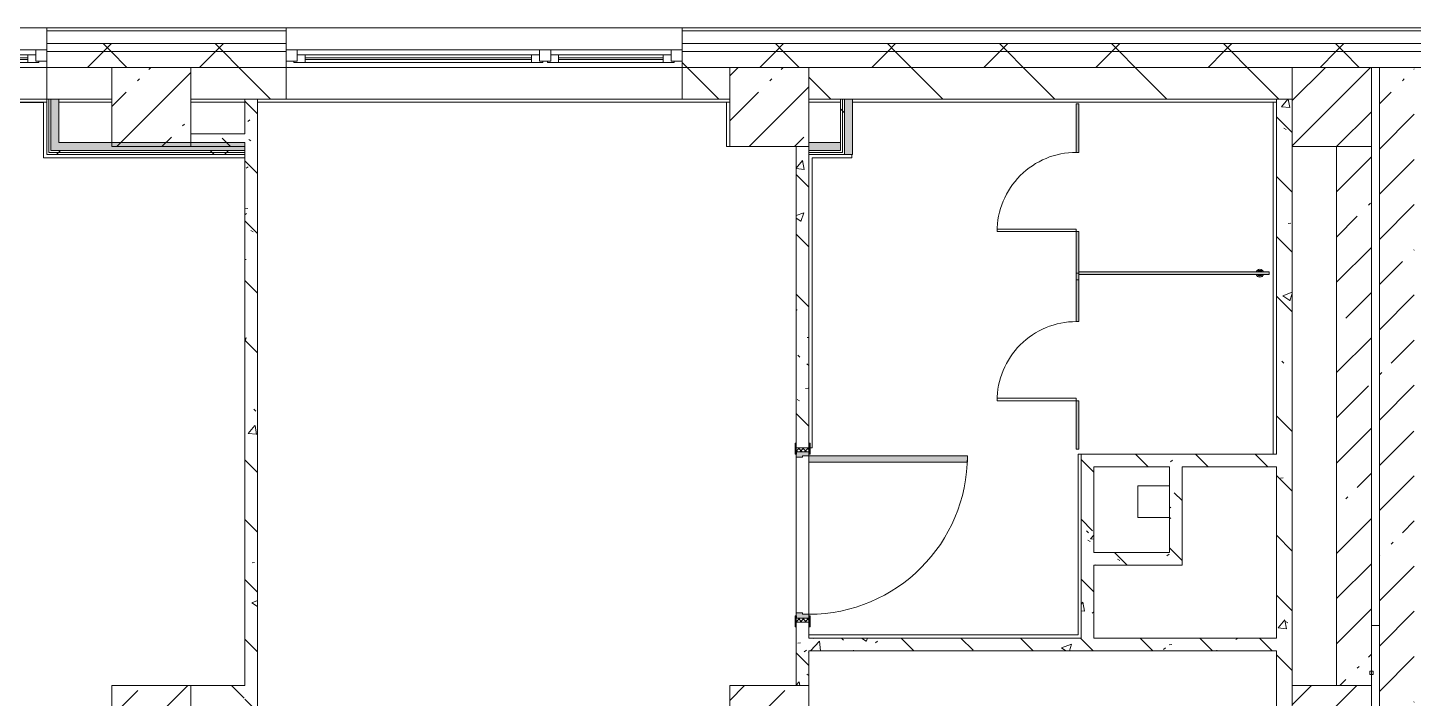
# Model space of a CAD drawing. Header units: millimetres. Extents: x -3917 to 185442, y -8553 to 29000.
# Drawn here: x 134651 to 143396, y 23120 to 27350 of the extents above; entities that cross this region are included whole.
import ezdxf

# ---------------------------------------------------------------- set-up
doc = ezdxf.new("R2010")
doc.units = ezdxf.units.MM
for name, color, linetype, lineweight in [('A-DOOR', 7, 'Continuous', 5), ('A-GENM', 7, 'Continuous', 5), ('A-GLAZ-2', 7, 'Continuous', 5), ('A-WALL', 7, 'Continuous', 9), ('A-WALL-4', 7, 'Continuous', 5), ('I-WALL-4', 7, 'Continuous', 5), ('S-COLS-4', 7, 'Continuous', 5)]:
    doc.layers.add(name, color=color, linetype=linetype, lineweight=lineweight)
for name, color, linetype, lineweight, true_color in [('A-DOOR-1', 7, 'Continuous', 5, 0xaaaaaa), ('A-DOOR-2', 7, 'Continuous', 5, 0xe2e2e2), ('A-DOOR-FRAM-1', 7, 'Continuous', 5, 0xe2e2e2), ('A-DOOR-FRAM-2', 7, 'Continuous', 5, 0xaaaaaa), ('A-FLOR-2', 7, 'Continuous', 5, 0xaaaaaa), ('A-GENM-1', 7, 'Continuous', 5, 0xe2ddcd), ('I-WALL-2', 7, 'Continuous', 5, 0xe7e7e7), ('I-WALL-3', 7, 'Continuous', 9, 0xe7e7e7), ('I-WALL-6', 7, 'Continuous', 5, 0x787878)]:
    doc.layers.add(name, color=color, linetype=linetype, lineweight=lineweight, true_color=true_color)
pattern_1 = [(45, (58431.5, 0), (-285.1231, 285.1231), []), (45, (58716.64, 0), (-285.1231, 285.1231), [504.031, -100.806, 16.764, -84.042])]
pattern_2 = [(135, (58431.5, 0), (-377.1708, -377.1708), [533.4, -88.9, 17.78, -88.9]), (135, (58431.5, 376.94), (-377.1708, -377.1708), []), (50, (58431.5, 0), (637.6445, -55.7866), [66.675, -733.425]), (355, (58431.5, 0), (-123.3494, 668.699), [53.34, -586.74]), (100.451, (58484.65, -4.65), (514.299, 612.908), [56.665, -623.315]), (46.184, (58431.5, 177.8), (948.7764, -147.15), [100.012, -1100.137]), (96.636, (58510.6, 165.5), (830.909, 865.997), [84.998, -934.973]), (351.184, (58431.5, 177.8), (830.918, 865.988), [80.01, -880.11]), (21, (58520.4, 133.35), (530.6506, -357.9283), [66.675, -733.425]), (326, (58520.4, 133.35), (216.308, 644.6585), [53.34, -586.74]), (71.451, (58564.64, 103.5), (746.9596, 286.7243), [56.665, -623.315]), (37.5, (58431.52, 0), (10.81053, 295.9426), [16.764, -562.864, 16.764, -578.866, -588.962]), (37.5, (58431.52, 0), (10.81053, 295.9426), [-1175.258, 16.764, -572.198]), (7.5, (58431.52, 0), (233.8692, 350.6318), [16.764, -322.834, 16.764, -549.529, -224.472]), (7.5, (58431.52, 0), (233.8692, 350.6318), [-905.891, 16.764, -207.708]), (327.5, (58233.27, 0), (474.5678, -20.0513), [16.764, -205.486, 16.764, -676.656, -920.115]), (327.5, (58233.27, 0), (474.5678, -20.0513), [-915.67, 16.764, -903.351]), (317.5, (58144.37, 0), (518.4522, 88.9934), [16.764, -272.161, 16.764, -443.738, -653.415]), (317.5, (58144.37, 0), (518.4522, 88.9934), [-749.427, 16.764, -636.651])]
pattern_3 = [(45, (58431.5, 0), (-353.5534, 353.5534), []), (135, (58431.5, 0), (-353.5534, -353.5534), [])]
pattern_4 = [(45, (58431.5, 0), (-530.33, 530.33), []), (135, (58431.5, 0), (-530.33, -530.33), [])]

# ---------------------------------------------------------------- blocks, each defined once
blk = doc.blocks.new('BSC_Колонна _Прямоугольная - 500х500-23287078-2_10_1_птичка')
at = {"layer": 'S-COLS-4'}
h = blk.add_hatch(dxfattribs=at)
h.set_pattern_fill('FP_124', color=256, style=0, pattern_type=2)
h.set_pattern_definition([(45, (-84450, -22950), (-285.1231, 285.1231), []), (45, (-84164.88, -22950), (-285.1231, 285.1231), [504.031, -100.806, 16.764, -84.042])])
h.paths.add_polyline_path([(-250, -250), (250, -250), (250, 250), (-250, 250), (-250, -160)])
for p, q in [((250, 250), (-250, 250)), ((-250, 250), (-250, -250)), ((250, -250), (250, 250)), ((-250, -250), (250, -250))]:
    blk.add_line(p, q, dxfattribs=at)
blk = doc.blocks.new('BSC_Колонна _Прямоугольная - 500х500-V129-2_10_1_птичка')
at = {"layer": 'S-COLS-4'}
h = blk.add_hatch(dxfattribs=at)
h.set_pattern_fill('FP_149', color=256, style=0, pattern_type=2)
h.set_pattern_definition([(45, (-77000, -22950), (-285.1231, 285.1231), []), (45, (-76714.88, -22950), (-285.1231, 285.1231), [504.031, -100.806, 16.764, -84.042])])
h.paths.add_polyline_path([(-250, -250), (250, -250), (250, 250), (-250, 250), (-250, -160)])
for p, q in [((250, 250), (-250, 250)), ((-250, 250), (-250, -250)), ((250, -250), (250, 250)), ((-250, -250), (250, -250))]:
    blk.add_line(p, q, dxfattribs=at)
blk = doc.blocks.new('110_Дверь_СКБ_1Ст_Внутренняя1 - Д-4 1100x2100h_су мгн-32391219-2_10_1_птичка')
at = {"layer": 'A-DOOR-1'}
h = blk.add_hatch(dxfattribs=at)
h.set_pattern_fill('FP_155', color=256, style=0, pattern_type=2)
h.set_pattern_definition([(135, (1751.41, 104.685), (-14.14214, -14.14214), []), (225, (1751.41, 104.685), (14.14214, -14.14214), [])])
h.paths.add_polyline_path([(562.5, 40), (537.5, 40), (537.5, -40), (562.5, -40)])
at = {"layer": 'A-DOOR-2'}
h = blk.add_hatch(color=256, dxfattribs=at)
h.paths.add_polyline_path([(537.5, 40), (512.5, 40), (512.5, 0), (502.5, 0), (502.5, -40), (537.5, -40)])
h.paths.add_polyline_path([(-477.5, 0), (-487.5, 0), (-487.5, 40), (-512.5, 40), (-512.5, -40), (-477.5, -40)])
at = {"layer": 'A-DOOR-FRAM-1'}
for points in [[(-447.5, 40), (-447.5, 1040), (-487.5, 1040), (-487.5, 40)], [(-497.5, 40), (-497.5, 48), (-567.5, 48), (-567.5, 40)], [(592.5, 48), (522.5, 48), (522.5, 40), (592.5, 40)], [(-497.5, -40), (-567.5, -40), (-567.5, -48), (-497.5, -48)], [(592.5, -48), (592.5, -40), (522.5, -40), (522.5, -48)]]:
    blk.add_hatch(color=256, dxfattribs=at).paths.add_polyline_path(points)
at = {"layer": 'A-DOOR-FRAM-2'}
h = blk.add_hatch(dxfattribs=at)
h.set_pattern_fill('FP_156', color=256, style=0, pattern_type=2)
h.set_pattern_definition([(45, (-371.384, 104.685), (-14.1421, 14.1421), []), (135, (-371.384, 104.685), (-14.1421, -14.1421), [])])
h.paths.add_polyline_path([(-512.5, 40), (-537.5, 40), (-537.5, -40), (-512.5, -40)])
at = {"layer": 'A-DOOR-1'}
for p, q in [((-487.5, 1040), (-487.5, 40)), ((-447.5, 1040), (-487.5, 1040)), ((-447.5, 40), (-447.5, 1040)), ((-487.5, 40), (-447.5, 40))]:
    blk.add_line(p, q, dxfattribs=at)
blk.add_arc((-487.5, 40), 1000, 360, 90, dxfattribs=at)
at = {"layer": 'A-DOOR-FRAM-2'}
for p, q in [((-497.5, 48), (-567.5, 48)), ((-567.5, 48), (-567.5, 40)), ((-567.5, 40), (-497.5, 40)), ((-512.5, 40), (-537.5, 40)), ((-537.5, 40), (-537.5, -40)), ((-487.5, 40), (-512.5, 40)), ((-512.5, 40), (-512.5, -40)), ((-512.5, -40), (-512.5, 40)), ((-497.5, 40), (-512.5, 40)), ((-512.5, 40), (-512.5, 39)), ((-512.5, 39), (-497.5, 39)), ((-497.5, 40), (-497.5, 48)), ((-497.5, 39), (-497.5, 40)), ((-487.5, 0), (-487.5, 40)), ((-477.5, 0), (-487.5, 0)), ((-477.5, -40), (-477.5, 0)), ((512.5, 0), (502.5, 0)), ((502.5, 0), (502.5, -40)), ((512.5, 40), (512.5, 0)), ((537.5, 40), (512.5, 40)), ((592.5, 48), (522.5, 48)), ((522.5, 48), (522.5, 40)), ((537.5, 40), (522.5, 40)), ((522.5, 40), (522.5, 39)), ((522.5, 40), (592.5, 40)), ((522.5, 39), (537.5, 39)), ((537.5, -40), (537.5, 40)), ((562.5, 40), (537.5, 40)), ((537.5, 40), (537.5, -40)), ((537.5, 39), (537.5, 40)), ((562.5, -40), (562.5, 40)), ((592.5, 40), (592.5, 48)), ((-497.5, -40), (-567.5, -40)), ((-567.5, -40), (-567.5, -48)), ((-567.5, -48), (-497.5, -48)), ((-537.5, -40), (-512.5, -40)), ((-497.5, -39), (-512.5, -39)), ((-512.5, -39), (-512.5, -40)), ((-512.5, -40), (-477.5, -40)), ((-512.5, -40), (-497.5, -40)), ((-497.5, -40), (-497.5, -39)), ((-497.5, -48), (-497.5, -40)), ((502.5, -40), (537.5, -40)), ((537.5, -39), (522.5, -39)), ((522.5, -39), (522.5, -40)), ((522.5, -40), (537.5, -40)), ((592.5, -40), (522.5, -40)), ((522.5, -40), (522.5, -48)), ((522.5, -48), (592.5, -48)), ((537.5, -40), (537.5, -39)), ((537.5, -40), (562.5, -40)), ((592.5, -48), (592.5, -40))]:
    blk.add_line(p, q, dxfattribs=at)
blk = doc.blocks.new('120_Окно_СКБ_2Ст - 120_Окно_СКБ_2Ст 2500х2500 _мал створка справа_-23206729-2_10_1_птичка')
at = {"layer": 'A-GLAZ-2'}
for p, q in [((-1250, -75), (-1250, -5)), ((-1250, -5), (-1180, -5)), ((1250, -5), (-1250, -5)), ((-1180, -75), (-1250, -75)), ((-1250, -75), (-1200, -75)), ((-1180, -75), (-1200, -75)), ((-1200, -75), (-1200, -85)), ((-1200, -85), (370, -85)), ((370, -85), (-1200, -85)), ((-1180, -5), (-1180, -75)), ((350, -35), (-1180, -35)), ((-1180, -35), (-1180, -75)), ((-1130, -85), (-1130, -35)), ((-1130, -55), (300, -55)), ((300, -65), (-1130, -65)), ((300, -85), (300, -35)), ((350, -75), (350, -5)), ((350, -5), (420, -5)), ((350, -75), (350, -35)), ((420, -75), (350, -75)), ((370, -75), (350, -75)), ((370, -75), (400, -75)), ((370, -85), (370, -75)), ((420, -75), (400, -75)), ((400, -75), (400, -85)), ((400, -85), (1200, -85)), ((1200, -85), (400, -85)), ((420, -5), (420, -75)), ((1180, -35), (420, -35)), ((420, -35), (420, -75)), ((470, -85), (470, -35)), ((470, -55), (1130, -55)), ((1130, -65), (470, -65)), ((1130, -85), (1130, -35)), ((1180, -75), (1180, -5)), ((1180, -5), (1250, -5)), ((1180, -75), (1180, -35)), ((1250, -75), (1180, -75)), ((1200, -75), (1180, -75)), ((1200, -75), (1250, -75)), ((1200, -85), (1200, -75)), ((1250, -5), (1250, -75))]:
    blk.add_line(p, q, dxfattribs=at)
blk = doc.blocks.new('120_Окно_СКБ_2Ст - 120_Окно_СКБ_2Ст 2100х2400 _мал створка справа_-19092174-2_10_1_птичка')
at = {"layer": 'A-GLAZ-2'}
for p, q in [((-1050, -75), (-1050, -5)), ((-1050, -5), (-980, -5)), ((1050, -5), (-1050, -5)), ((-980, -75), (-1050, -75)), ((-1050, -75), (-1000, -75)), ((-980, -75), (-1000, -75)), ((-1000, -75), (-1000, -85)), ((-1000, -85), (170, -85)), ((170, -85), (-1000, -85)), ((-980, -5), (-980, -75)), ((150, -35), (-980, -35)), ((-980, -35), (-980, -75)), ((-930, -85), (-930, -35)), ((-930, -55), (100, -55)), ((100, -65), (-930, -65)), ((100, -85), (100, -35)), ((150, -75), (150, -5)), ((150, -5), (220, -5)), ((150, -75), (150, -35)), ((220, -75), (150, -75)), ((170, -75), (150, -75)), ((170, -75), (200, -75)), ((170, -85), (170, -75)), ((220, -75), (200, -75)), ((200, -75), (200, -85)), ((200, -85), (1000, -85)), ((1000, -85), (200, -85)), ((220, -5), (220, -75)), ((980, -35), (220, -35)), ((220, -35), (220, -75)), ((270, -85), (270, -35)), ((270, -55), (930, -55)), ((930, -65), (270, -65)), ((930, -85), (930, -35)), ((980, -75), (980, -5)), ((980, -5), (1050, -5)), ((980, -75), (980, -35)), ((1050, -75), (980, -75)), ((1000, -75), (980, -75)), ((1000, -75), (1050, -75)), ((1000, -85), (1000, -75)), ((1050, -5), (1050, -75))]:
    blk.add_line(p, q, dxfattribs=at)
blk = doc.blocks.new('BSC_Колонна _Прямоугольная - 500х500-V184-2_10_1_птичка')
at = {"layer": 'S-COLS-4'}
h = blk.add_hatch(dxfattribs=at)
h.set_pattern_fill('FP_197', color=256, style=0, pattern_type=2)
h.set_pattern_definition([(45, (-80900, -22950), (-285.1231, 285.1231), []), (45, (-80614.88, -22950), (-285.1231, 285.1231), [504.031, -100.806, 16.764, -84.042])])
h.paths.add_polyline_path([(-250, -250), (250, -250), (250, 250), (-250, 250), (-250, -160)])
for p, q in [((250, 250), (-250, 250)), ((-250, 250), (-250, -250)), ((250, -250), (250, 250)), ((-250, -250), (250, -250))]:
    blk.add_line(p, q, dxfattribs=at)
blk = doc.blocks.new('131_Сантехническая перегородка_Дверь - СД-1-V223-2_10_1_птичка')
at = {"layer": 'A-GENM-1'}
for points in [[(0, -8), (305.2, -8), (305.2, 8), (0, 8)], [(805.2, -8), (1110.4, -8), (1110.4, 8), (805.2, 8)]]:
    blk.add_hatch(color=256, dxfattribs=at).paths.add_polyline_path(points)
at = {"layer": 'A-DOOR'}
for p, q in [((321.2, 508), (305.2, 508)), ((305.2, 8), (305.2, 508)), ((321.2, 8), (321.2, 508)), ((321.2, 8), (305.2, 8))]:
    blk.add_line(p, q, dxfattribs=at)
blk.add_arc((305.2, 8), 500, 360, 90, dxfattribs=at)
at = {"layer": 'A-GENM'}
for p, q in [((305.2, 8), (0, 8)), ((0, 8), (0, -8)), ((305.2, -8), (305.2, 8)), ((1110.4, 8), (805.2, 8)), ((805.2, 8), (805.2, -8)), ((1110.4, -8), (1110.4, 8)), ((0, -8), (305.2, -8)), ((805.2, -8), (1110.4, -8))]:
    blk.add_line(p, q, dxfattribs=at)
blk = doc.blocks.new('131_Сантехническая перегородка 8 - СП-1-30911291-2_10_1_птичка')
at = {"layer": 'A-GENM-1'}
blk.add_hatch(color=256, dxfattribs=at).paths.add_polyline_path([(0, 8), (0, -8), (1200, -8), (1200, 8)])
at = {"layer": 'A-GENM'}
for p, q in [((1200, 8), (0, 8)), ((0, 8), (0, -8)), ((1200, -8), (1200, 8)), ((0, -8), (1200, -8))]:
    blk.add_line(p, q, dxfattribs=at)
at = {"layer": 'A-GENM', "flags": 128}
for points in [[(71.5, 8), (71.1, 8.5), (70.8, 9), (70.4, 9.5), (70, 9.9), (69.6, 10.4), (69.2, 10.8), (68.8, 11.2), (68.3, 11.6), (67.8, 12), (67.3, 12.3), (66.8, 12.7), (66.3, 13), (65.8, 13.3), (65.3, 13.6), (64.7, 13.8), (64.2, 14), (63.6, 14.3), (63, 14.4), (62.4, 14.6), (61.9, 14.7), (61.3, 14.9), (60.7, 14.9), (60.1, 15), (59.5, 15.1), (58.9, 15.1), (58.3, 15.1), (57.7, 15), (57.1, 15), (56.5, 14.9), (55.9, 14.8), (55.3, 14.7), (54.7, 14.5), (54.1, 14.4), (53.5, 14.2), (53, 13.9), (52.4, 13.7), (51.9, 13.4), (51.4, 13.2), (50.8, 12.9), (50.3, 12.5), (49.8, 12.2), (49.3, 11.8), (48.9, 11.4), (48.4, 11), (48, 10.6), (47.6, 10.2), (47.2, 9.7), (46.8, 9.3), (46.4, 8.8), (46.1, 8.3), (45.9, 8)], [(45.9, -8), (46.3, -8.5), (46.6, -9), (47, -9.5), (47.4, -9.9), (47.8, -10.4), (48.2, -10.8), (48.6, -11.2), (49.1, -11.6), (49.6, -12), (50, -12.3), (50.5, -12.7), (51.1, -13), (51.6, -13.3), (52.1, -13.6), (52.7, -13.8), (53.2, -14), (53.8, -14.3), (54.4, -14.4), (54.9, -14.6), (55.5, -14.7), (56.1, -14.9), (56.7, -14.9), (57.3, -15), (57.9, -15.1), (58.5, -15.1), (59.1, -15.1), (59.7, -15), (60.3, -15), (60.9, -14.9), (61.5, -14.8), (62.1, -14.7), (62.7, -14.5), (63.3, -14.4), (63.8, -14.2), (64.4, -13.9), (65, -13.7), (65.5, -13.4), (66, -13.2), (66.6, -12.9), (67.1, -12.5), (67.6, -12.2), (68, -11.8), (68.5, -11.4), (69, -11), (69.4, -10.6), (69.8, -10.2), (70.2, -9.7), (70.6, -9.3), (70.9, -8.8), (71.3, -8.3), (71.5, -8)]]:
    blk.add_lwpolyline(points, dxfattribs=at)
at = {"layer": 'A-GENM'}
for radius, start, end in [(24.6, 19.91127, 160.08873), (17.6, 45, 135), (17.6, 45, 135), (15.1, 45, 135), (24.6, 199.91127, 340.08873), (17.6, 225, 315), (17.6, 225, 315), (15.1, 225, 315)]:
    blk.add_arc((58.7, 0), radius, start, end, dxfattribs=at)

msp = doc.modelspace()

# ---------------------------------------------------------------- hatches: boundary and pattern name
at = {"layer": 'A-WALL-4'}
h = msp.add_hatch(dxfattribs=at)
h.set_pattern_fill('FP_115', color=256, style=0, pattern_type=2)
h.set_pattern_definition(pattern_3)
h.paths.add_polyline_path([(150040.3, 27200), (151591.5, 27200), (151591.5, 27250), (138781.5, 27250), (138781.5, 27200), (148185.3, 27200)])
h.paths.add_polyline_path([(136281.5, 27200), (136281.5, 27250), (134771.5, 27250), (134771.5, 27200), (136127.5, 27200)])
h.paths.add_polyline_path([(126388.5, 27200), (126391.5, 27200), (126388.5, 27250), (124591.5, 27250), (124591.5, 27200), (125924.8, 27200)])
h.paths.add_polyline_path([(127779.8, 27200), (132671.5, 27200), (132671.5, 27250), (127291.5, 27250), (127291.5, 27200)])
h.paths.add_polyline_path([(122611.5, 27200), (123691.5, 27200), (123691.5, 27250), (122611.5, 27250)])
h.paths.add_polyline_path([(113441.4, 27200), (113441.4, 27250), (112291.7, 27250), (112291.7, 27200), (112939.5, 27200)])
h.paths.add_polyline_path([(108301.9, 27200), (109191.7, 27200), (109191.7, 27250), (108091.8, 27250), (108091.8, 27200)])
h.paths.add_polyline_path([(114341.4, 27200), (115591.5, 27200), (115591.5, 27250), (114341.4, 27250)])
h.paths.add_polyline_path([(119471.5, 27200), (119471.5, 27250), (118291.5, 27250), (118291.5, 27200), (119432.1, 27200)])
h.paths.add_polyline_path([(102838.5, 27200), (102838.5, 27250), (100441.5, 27250), (100441.5, 27200), (101809.3, 27200)])
h.paths.add_polyline_path([(105938.5, 27200), (107191.8, 27200), (107191.8, 27250), (105938.5, 27250)])
h = msp.add_hatch(dxfattribs=at)
h.set_pattern_fill('FP_115', color=256, style=0, pattern_type=2)
h.set_pattern_definition(pattern_3)
h.paths.add_polyline_path([(150040.3, 27100), (151491.5, 27100), (151491.5, 27200), (138781.5, 27200), (138781.5, 27100), (148185.3, 27100)])
h.paths.add_polyline_path([(123691.5, 27100), (123691.5, 27200), (122611.5, 27200), (122611.5, 27100), (123386.7, 27100)])
h.paths.add_polyline_path([(127291.5, 27100), (132671.5, 27100), (132671.5, 27200), (127291.5, 27200)])
h.paths.add_polyline_path([(126391.5, 27100), (126388.5, 27200), (124591.5, 27200), (124591.5, 27100), (126388.5, 27100)])
h.paths.add_polyline_path([(136281.5, 27100), (136281.5, 27200), (134771.5, 27200), (134771.5, 27100), (136127.5, 27100)])
h.paths.add_polyline_path([(118504.6, 27100), (119471.5, 27100), (119471.5, 27200), (118291.5, 27200), (118291.5, 27100)])
h.paths.add_polyline_path([(112291.7, 27100), (113441.4, 27100), (113441.4, 27200), (112291.7, 27200)])
h.paths.add_polyline_path([(115258.3, 27100), (115591.5, 27100), (115591.5, 27200), (114341.4, 27200), (114341.4, 27100), (114794.5, 27100)])
h.paths.add_polyline_path([(105938.5, 27100), (107191.8, 27100), (107191.8, 27200), (105938.5, 27200)])
h.paths.add_polyline_path([(108796.3, 27100), (109191.7, 27100), (109191.7, 27200), (108091.8, 27200), (108091.8, 27100), (108301.9, 27100)])
h.paths.add_polyline_path([(102838.5, 27100), (102838.5, 27200), (100491.5, 27200), (100491.5, 27100), (101809.3, 27100)])
at = {"layer": 'I-WALL-2'}
for points in [[(134846.5, 26625), (134846.5, 26900), (134796.5, 26900), (134796.5, 26625)], [(139856.5, 26550), (139856.5, 26900), (139806.5, 26900), (139806.5, 26550), (139837.6, 26550)], [(136021.5, 26575), (136021.5, 26625), (134796.5, 26625), (134796.5, 26575), (135200, 26575)]]:
    msp.add_hatch(color=256, dxfattribs=at).paths.add_polyline_path(points)
at = {"layer": 'I-WALL-3'}
msp.add_hatch(color=256, dxfattribs=at).paths.add_polyline_path([(139781.5, 26575), (139781.5, 26625), (139581.5, 26625), (139581.5, 26575)])
at = {"layer": 'I-WALL-4'}
h = msp.add_hatch(dxfattribs=at)
h.set_pattern_fill('FP_126', color=256, style=0, pattern_type=2)
h.set_pattern_definition([(135, (58431.5, 0), (-353.5534, -353.5534), [])])
h.paths.add_polyline_path([(139837.6, 26900), (142631.5, 26900), (142631.5, 27100), (139581.5, 27100), (139581.5, 26900)])
h.paths.add_polyline_path([(139081.5, 26900), (139081.5, 27100), (138781.5, 27100), (138781.5, 26900), (138910.1, 26900)])
h.paths.add_polyline_path([(128707.3, 26900), (128741.5, 26900), (128741.5, 27100), (127291.5, 27100), (127291.5, 26900), (127779.8, 26900)])
h.paths.add_polyline_path([(129634.9, 26900), (131971.5, 26900), (131971.5, 27100), (129241.5, 27100), (129241.5, 26900)])
h.paths.add_polyline_path([(125191.5, 26900), (126391.5, 26900), (126388.5, 27100), (125191.5, 27100)])
h.paths.add_polyline_path([(134771.5, 26900), (135181.5, 26900), (135181.5, 27100), (134771.5, 27100)])
h.paths.add_polyline_path([(136281.5, 26900), (136281.5, 27100), (135681.5, 27100), (135681.5, 26900), (136127.5, 26900)])
h.paths.add_polyline_path([(132671.5, 26900), (132671.5, 27100), (132471.5, 27100), (132471.5, 26900)])
h.paths.add_polyline_path([(114341.4, 26900), (115591.5, 26900), (115591.5, 27100), (114341.4, 27100)])
h.paths.add_polyline_path([(118291.5, 26900), (119491.5, 26900), (119491.5, 27100), (118291.5, 27100)])
h.paths.add_polyline_path([(112939.5, 26900), (113441.4, 26900), (113441.4, 27100), (112291.7, 27100), (112291.7, 26900)])
h.paths.add_polyline_path([(122896.3, 26900), (123691.5, 26900), (123691.5, 27100), (122591.5, 27100), (122591.5, 26900)])
h.paths.add_polyline_path([(108796.3, 26900), (109191.7, 26900), (109191.7, 27100), (108796.3, 27100)])
h = msp.add_hatch(dxfattribs=at)
h.set_pattern_fill('FP_123', color=256, style=0, pattern_type=2)
h.set_pattern_definition(pattern_1)
h.paths.add_polyline_path([(143181.5, 18370), (143401.5, 18370), (143401.5, 27100), (143181.5, 27100), (143181.5, 18740.9)])
h = msp.add_hatch(dxfattribs=at)
h.set_pattern_fill('FP_227', color=256, style=0, pattern_type=2)
h.set_pattern_definition(pattern_4)
h.paths.add_polyline_path([(139781.5, 26575), (139794, 26575), (139794, 26900), (139781.5, 26900), (139781.5, 26625)])
h = msp.add_hatch(dxfattribs=at)
h.set_pattern_fill('FP_227', color=256, style=0, pattern_type=2)
h.set_pattern_definition(pattern_4)
h.paths.add_polyline_path([(139806.5, 26562.5), (139806.5, 26900), (139794, 26900), (139794, 26562.5)])
h = msp.add_hatch(dxfattribs=at)
h.set_pattern_fill('FP_123', color=256, style=0, pattern_type=2)
h.set_pattern_definition(pattern_1)
h.paths.add_polyline_path([(143131.5, 15150), (143131.5, 15530), (142911.5, 15530), (142911.5, 15150)])
h.paths.add_polyline_path([(142911.5, 18570), (143131.5, 18570), (143131.5, 18600), (142911.5, 18600)])
h.paths.add_polyline_path([(142911.5, 19100), (143131.5, 19100), (143131.5, 22700), (142911.5, 22700), (142911.5, 19319.3)])
h.paths.add_polyline_path([(143035.6, 23200), (143131.5, 23200), (143131.5, 26600), (142911.5, 26600), (142911.5, 23200)])
h = msp.add_hatch(dxfattribs=at)
h.set_pattern_fill('FP_227', color=256, style=0, pattern_type=2)
h.set_pattern_definition(pattern_4)
h.paths.add_polyline_path([(136021.5, 26550), (136021.5, 26562.5), (134771.5, 26562.5), (134771.5, 26550), (135200, 26550)])
h = msp.add_hatch(dxfattribs=at)
h.set_pattern_fill('FP_227', color=256, style=0, pattern_type=2)
h.set_pattern_definition(pattern_4)
h.paths.add_polyline_path([(136021.5, 26562.5), (136021.5, 26575), (134784, 26575), (134784, 26562.5), (135200, 26562.5)])
at = {"layer": 'I-WALL-6'}
h = msp.add_hatch(dxfattribs=at)
h.set_pattern_fill('FP_136', color=256, style=0, pattern_type=2)
h.set_pattern_definition(pattern_2)
h.paths.add_polyline_path([(136021.5, 18800), (136101.5, 18800), (136101.5, 26900), (136021.5, 26900), (136021.5, 20476.2)])
h = msp.add_hatch(dxfattribs=at)
h.set_pattern_fill('FP_136', color=256, style=0, pattern_type=2)
h.set_pattern_definition(pattern_2)
h.paths.add_polyline_path([(142620.1, 18800), (142631.5, 18800), (142631.5, 26900), (142532.2, 26900), (142532.2, 18800)])
h = msp.add_hatch(dxfattribs=at)
h.set_pattern_fill('FP_136', color=256, style=0, pattern_type=2)
h.set_pattern_definition(pattern_2)
h.paths.add_polyline_path([(136021.5, 26600), (136021.5, 26680), (135681.5, 26680), (135681.5, 26600)])
h = msp.add_hatch(dxfattribs=at)
h.set_pattern_fill('FP_136', color=256, style=0, pattern_type=2)
h.set_pattern_definition(pattern_2)
h.paths.add_polyline_path([(139581.5, 23200), (139581.5, 23600), (139501.5, 23600), (139501.5, 23200)])
h.paths.add_polyline_path([(139501.5, 24700), (139581.5, 24700), (139581.5, 26600), (139501.5, 26600), (139501.5, 24730)])
h = msp.add_hatch(dxfattribs=at)
h.set_pattern_fill('FP_136', color=256, style=0, pattern_type=2)
h.set_pattern_definition(pattern_2)
h.paths.add_polyline_path([(141692.6, 24580), (142532.2, 24580), (142532.2, 24660), (141300, 24660), (141300, 24580), (141380, 24580)])
h = msp.add_hatch(dxfattribs=at)
h.set_pattern_fill('FP_136', color=256, style=0, pattern_type=2)
h.set_pattern_definition(pattern_2)
h.paths.add_polyline_path([(141300, 23500), (141380, 23500), (141380, 24580), (141300, 24580), (141300, 23946.9)])
h = msp.add_hatch(dxfattribs=at)
h.set_pattern_fill('FP_136', color=256, style=0, pattern_type=2)
h.set_pattern_definition(pattern_2)
h.paths.add_polyline_path([(141936.6, 24040), (141936.6, 24580), (141856.6, 24580), (141856.6, 24040)])
h = msp.add_hatch(dxfattribs=at)
h.set_pattern_fill('FP_136', color=256, style=0, pattern_type=2)
h.set_pattern_definition(pattern_2)
h.paths.add_polyline_path([(141380, 23960), (141936.6, 23960), (141936.6, 24040), (141380, 24040)])
h = msp.add_hatch(dxfattribs=at)
h.set_pattern_fill('FP_136', color=256, style=0, pattern_type=2)
h.set_pattern_definition(pattern_2)
h.paths.add_polyline_path([(142532.2, 23420), (142532.2, 23500), (139581.5, 23500), (139581.5, 23420), (141692.6, 23420)])
h = msp.add_hatch(dxfattribs=at)
h.set_pattern_fill('FP_136', color=256, style=0, pattern_type=2)
h.set_pattern_definition(pattern_2)
h.paths.add_polyline_path([(136021.5, 23120), (136021.5, 23200), (135681.5, 23200), (135681.5, 23120)])
at = {"layer": 'S-COLS-4'}
h = msp.add_hatch(dxfattribs=at)
h.set_pattern_fill('FP_123', color=256, style=0, pattern_type=2)
h.set_pattern_definition(pattern_1)
h.paths.add_polyline_path([(135681.5, 26600), (135681.5, 27100), (135181.5, 27100), (135181.5, 26600), (135200, 26600)])
h = msp.add_hatch(dxfattribs=at)
h.set_pattern_fill('FP_123', color=256, style=0, pattern_type=2)
h.set_pattern_definition(pattern_1)
h.paths.add_polyline_path([(139081.5, 26600), (139581.5, 26600), (139581.5, 27100), (139081.5, 27100), (139081.5, 26839.2)])
h = msp.add_hatch(dxfattribs=at)
h.set_pattern_fill('FP_123', color=256, style=0, pattern_type=2)
h.set_pattern_definition(pattern_1)
h.paths.add_polyline_path([(143131.5, 26600), (143131.5, 27100), (142631.5, 27100), (142631.5, 26600)])

# ---------------------------------------------------------------- linework, layer by layer
at = {"layer": 'A-FLOR-2'}
for p, q in [((134750.5, 26879), (132471.5, 26879)), ((134750.5, 26530), (134750.5, 26879)), ((139060.5, 26600), (139060.5, 26880)), ((142512.2, 24660), (142512.2, 26880)), ((139081.5, 26600), (139060.5, 26600)), ((136021.5, 26530), (134750.5, 26530)), ((139851.5, 26530), (139601.5, 26530)), ((139601.5, 26530), (139601.5, 24700)), ((139851.5, 26550), (139851.5, 26530)), ((139601.5, 24700), (139589.5, 24700)), ((141280, 23520), (141280, 24660)), ((141280, 24660), (141300, 24660)), ((141656.6, 24459.9), (141856.6, 24459.9)), ((141656.6, 24259.9), (141656.6, 24459.9)), ((141856.6, 24259.9), (141656.6, 24259.9)), ((143181.5, 23580), (143131.5, 23580)), ((139581.5, 23520), (141280, 23520))]:
    msp.add_line(p, q, dxfattribs=at)
at = {"layer": 'A-WALL'}
for p, q in [((136281.5, 27330), (134771.5, 27330)), ((151721.5, 27330), (138781.5, 27330)), ((136281.5, 27250), (134771.5, 27250)), ((136281.5, 27200), (134771.5, 27200)), ((151641.5, 27250), (138781.5, 27250)), ((151591.5, 27200), (138781.5, 27200)), ((135181.5, 27100), (134771.5, 27100)), ((136281.5, 27100), (135681.5, 27100)), ((139081.5, 27100), (138781.5, 27100)), ((142631.5, 27100), (139581.5, 27100)), ((134784, 26900), (134784, 26562.5)), ((134796.5, 26900), (134796.5, 26575)), ((136101.5, 26900), (136021.5, 26900)), ((139794, 26900), (139794, 26562.5)), ((139806.5, 26900), (139806.5, 26550)), ((142631.5, 26900), (142532.2, 26900)), ((139781.5, 26625), (139781.5, 26575)), ((134784, 26562.5), (136021.5, 26562.5)), ((134796.5, 26575), (136021.5, 26575)), ((139781.5, 26575), (139581.5, 26575)), ((139794, 26562.5), (139581.5, 26562.5))]:
    msp.add_line(p, q, dxfattribs=at)
at = {"layer": 'A-WALL-4'}
for p, q in [((151741.5, 27350), (113441.4, 27350)), ((134771.5, 27350), (134771.5, 27100)), ((136281.5, 27100), (136281.5, 27350)), ((138781.5, 27350), (138781.5, 27100)), ((135181.5, 27100), (135681.5, 27100)), ((139081.5, 27100), (139581.5, 27100)), ((142631.5, 27100), (151491.5, 27100)), ((143141.5, 23290.5), (143121.5, 23290.5)), ((143121.5, 23290.5), (143121.5, 23270.5)), ((143121.5, 23270.5), (143141.5, 23270.5)), ((143141.5, 23270.5), (143141.5, 23290.5))]:
    msp.add_line(p, q, dxfattribs=at)
at = {"layer": 'I-WALL-4'}
for p, q in [((132671.5, 27100), (134771.5, 27100)), ((134771.5, 27100), (134771.5, 26550)), ((135181.5, 26900), (135181.5, 27100)), ((135681.5, 27100), (135681.5, 26900)), ((136281.5, 26900), (136281.5, 27100)), ((136281.5, 27100), (138781.5, 27100)), ((138781.5, 27100), (138781.5, 26900)), ((139081.5, 26900), (139081.5, 27100)), ((139581.5, 27100), (139581.5, 26900)), ((142631.5, 26900), (142631.5, 27100)), ((143181.5, 27100), (143181.5, 18370)), ((135181.5, 26900), (132471.5, 26900)), ((134772.4, 26880), (132471.5, 26880)), ((134846.5, 26625), (134846.5, 26900)), ((135181.5, 26880), (134846.5, 26880)), ((135681.5, 26900), (136021.5, 26900)), ((136021.5, 26880), (135681.5, 26880)), ((136021.5, 26900), (136021.5, 26680)), ((139081.5, 26900), (136101.5, 26900)), ((136101.5, 18800), (136101.5, 26900)), ((139081.5, 26880), (136101.5, 26880)), ((139581.5, 26900), (142532.2, 26900)), ((139781.5, 26880), (139581.5, 26880)), ((139781.5, 26900), (139781.5, 26625)), ((139856.5, 26550), (139856.5, 26900)), ((142532.2, 26880), (139856.5, 26880)), ((142532.2, 26900), (142532.2, 24660)), ((142632.2, 26900), (142631.5, 26900)), ((142632.2, 23200), (142632.2, 26900)), ((136021.5, 26680), (135681.5, 26680)), ((135681.5, 26680), (135681.5, 26600)), ((136021.5, 26625), (134846.5, 26625)), ((135681.5, 26600), (136021.5, 26600)), ((136021.5, 26550), (136021.5, 26625)), ((136021.5, 26600), (136021.5, 23200)), ((139581.5, 26600), (139501.5, 26600)), ((139501.5, 26600), (139501.5, 24730)), ((139781.5, 26625), (139581.5, 26625)), ((139581.5, 26625), (139581.5, 24730)), ((142911.5, 26600), (142911.5, 23200)), ((143131.5, 26600), (142911.5, 26600)), ((143131.5, 23200), (143131.5, 26600)), ((134771.5, 26550), (136021.5, 26550)), ((139581.5, 26550), (139856.5, 26550)), ((142532.2, 24660), (141300, 24660)), ((141300, 24660), (141300, 23500)), ((139501.5, 23660), (139501.5, 24640)), ((139581.5, 24610), (139581.5, 23650)), ((141380, 24580), (141856.6, 24580)), ((141380, 24040), (141380, 24580)), ((141856.6, 24580), (141856.6, 24040)), ((141936.6, 24580), (142532.2, 24580)), ((141936.6, 23960), (141936.6, 24580)), ((142532.2, 24580), (142532.2, 23500)), ((141856.6, 24040), (141380, 24040)), ((141380, 23500), (141380, 23960)), ((141380, 23960), (141936.6, 23960)), ((139501.5, 23570), (139501.5, 23200)), ((139581.5, 23500), (139581.5, 23570)), ((141300, 23500), (139581.5, 23500)), ((142532.2, 23500), (141380, 23500)), ((139581.5, 23420), (142532.2, 23420)), ((139581.5, 23200), (139581.5, 23420)), ((142532.2, 23420), (142532.2, 18800)), ((136021.5, 23200), (135681.5, 23200))]:
    msp.add_line(p, q, dxfattribs=at)
at = {"layer": 'S-COLS-4'}
for p, q in [((135681.5, 27100), (135181.5, 27100)), ((135181.5, 27100), (135181.5, 26900)), ((135681.5, 26900), (135681.5, 27100)), ((139581.5, 27100), (139081.5, 27100)), ((139081.5, 27100), (139081.5, 26900)), ((139581.5, 26900), (139581.5, 27100)), ((143131.5, 27100), (142631.5, 27100)), ((142631.5, 27100), (142631.5, 26900)), ((143131.5, 26600), (143131.5, 27100)), ((135181.5, 26900), (135181.5, 26600)), ((135681.5, 26600), (135681.5, 26900)), ((139081.5, 26900), (139081.5, 26600)), ((139581.5, 26600), (139581.5, 26900)), ((142631.5, 26900), (142631.5, 26600)), ((135181.5, 26600), (135681.5, 26600)), ((139081.5, 26600), (139581.5, 26600)), ((142631.5, 26600), (143131.5, 26600))]:
    msp.add_line(p, q, dxfattribs=at)

# ---------------------------------------------------------------- block references
at = {"layer": 'A-DOOR-1', "rotation": 270}
msp.add_blockref('110_Дверь_СКБ_1Ст_Внутренняя1 - Д-4 1100x2100h_су мгн-32391219-2_10_1_птичка', (139541.5, 24162.5), dxfattribs=at)
at = {"layer": 'A-GENM'}
for name, p, rotation in [('131_Сантехническая перегородка_Дверь - СД-1-V223-2_10_1_птичка', (141277, 25758.6), 89.99999999997607), ('131_Сантехническая перегородка_Дверь - СД-1-V223-2_10_1_птичка', (141277, 24691), 89.99999999997607), ('131_Сантехническая перегородка 8 - СП-1-30911291-2_10_1_птичка', (142485.8, 25801.4), 180)]:
    msp.add_blockref(name, p, dxfattribs=dict(at, rotation=rotation))
at = {"layer": 'A-GLAZ-2'}
for name, p in [('120_Окно_СКБ_2Ст - 120_Окно_СКБ_2Ст 2100х2400 _мал створка справа_-19092174-2_10_1_птичка', (133721.5, 27215)), ('120_Окно_СКБ_2Ст - 120_Окно_СКБ_2Ст 2500х2500 _мал створка справа_-23206729-2_10_1_птичка', (137531.5, 27215))]:
    msp.add_blockref(name, p, dxfattribs=at)
at = {"layer": 'S-COLS-4'}
for name, p in [('BSC_Колонна _Прямоугольная - 500х500-V129-2_10_1_птичка', (135431.5, 22950)), ('BSC_Колонна _Прямоугольная - 500х500-V184-2_10_1_птичка', (139331.5, 22950)), ('BSC_Колонна _Прямоугольная - 500х500-23287078-2_10_1_птичка', (142881.5, 22950))]:
    msp.add_blockref(name, p, dxfattribs=at)

doc.saveas('drawing.dxf')
